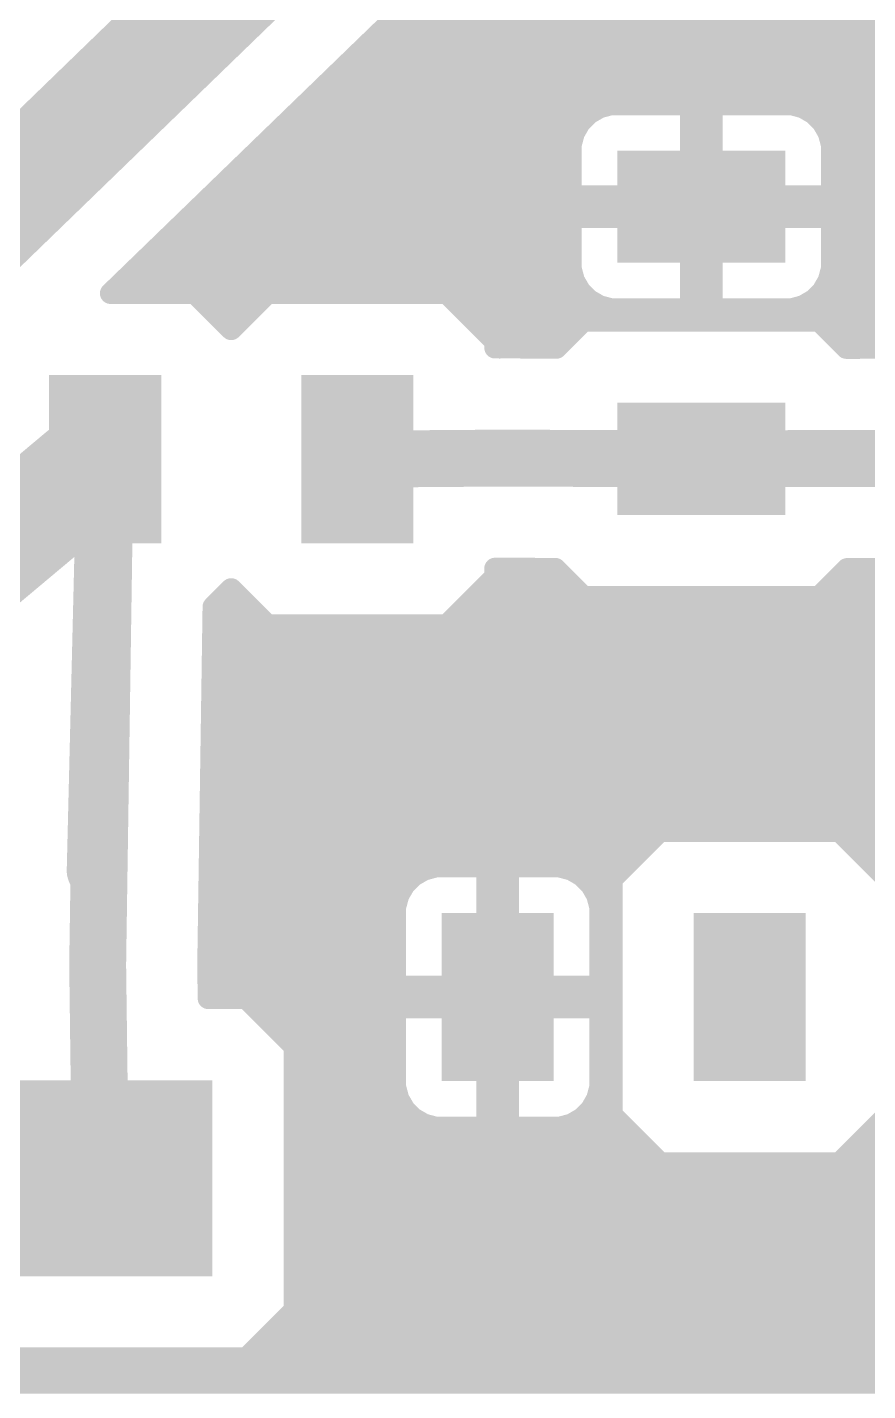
# Model space of a CAD drawing. Extents: x -10.4 to 51.9, y -1.7 to 39.2.
# Drawn here: x 22.1 to 28.1, y 15.03 to 24.77 of the extents above; entities that cross this region are included whole.
import ezdxf

# ---------------------------------------------------------------- set-up
doc = ezdxf.new("R2010")
doc.units = 0
doc.layers.add('1', color=14, linetype='CONTINUOUS')

# ---------------------------------------------------------------- blocks, each defined once
blk = doc.blocks.new('RECT')
blk.add_solid([(-0.5, -0.5), (0.5, -0.5), (-0.5, 0.5), (0.5, 0.5)])

msp = doc.modelspace()

# ---------------------------------------------------------------- linework, layer by layer
at = {"layer": '1'}
for points, const_width in [([(25.6594, 27.1218), (21.6218, 23.2122)], 0.8128), ([(22.6919, 22.8695), (26.0352, 26.1068)], 0.1524), ([(24.7282, 24.8412), (39.3328, 24.8412)], 0.1524), ([(24.5708, 24.6888), (39.3325, 24.6888)], 0.1524), ([(24.4134, 24.5364), (39.3323, 24.5364)], 0.1524), ([(24.256, 24.384), (39.3321, 24.384)], 0.1524), ([(24.0986, 24.2316), (39.3318, 24.2316)], 0.1524), ([(26.1834, 24.1952), (26.1081, 24.1517)], 0.1524), ([(26.2674, 24.2177), (26.1834, 24.1952)], 0.1524), ([(26.8347, 24.2177), (26.2674, 24.2177)], 0.1524), ([(26.8347, 23.5637), (26.8347, 24.2177)], 0.1524), ([(27.5543, 24.2177), (26.9871, 24.2177)], 0.1524), ([(26.9871, 24.2177), (26.9871, 23.5637)], 0.1524), ([(27.6383, 24.1952), (27.5543, 24.2177)], 0.1524), ([(27.7136, 24.1517), (27.6383, 24.1952)], 0.1524), ([(23.9412, 24.0792), (26.0403, 24.0792)], 0.1524), ([(26.0466, 24.0902), (26.0032, 24.0149)], 0.1524), ([(26.1081, 24.1517), (26.0466, 24.0902)], 0.1524), ([(26.8347, 24.0792), (26.9871, 24.0792)], 0.1524), ([(27.7751, 24.0902), (27.7136, 24.1517)], 0.1524), ([(27.8186, 24.0149), (27.7751, 24.0902)], 0.1524), ([(27.7815, 24.0792), (39.3316, 24.0792)], 0.1524), ([(26.0032, 24.0149), (25.9807, 23.931)], 0.1524), ([(27.8411, 23.931), (27.8186, 24.0149)], 0.1524), ([(23.7838, 23.9268), (25.9807, 23.9268)], 0.1524), ([(25.9807, 23.931), (25.9807, 23.5637)], 0.1524), ([(26.8347, 23.9268), (26.9871, 23.9268)], 0.1524), ([(27.8411, 23.5637), (27.8411, 23.931)], 0.1524), ([(27.8411, 23.9268), (39.3313, 23.9268)], 0.1524), ([(23.6264, 23.7744), (25.9807, 23.7744)], 0.1524), ([(26.8347, 23.7744), (26.9871, 23.7744)], 0.1524), ([(27.8411, 23.7744), (39.3311, 23.7744)], 0.1524), ([(23.469, 23.622), (25.9807, 23.622)], 0.1524), ([(26.8347, 23.622), (26.9871, 23.622)], 0.1524), ([(27.8411, 23.622), (39.3309, 23.622)], 0.1524), ([(25.9807, 23.5637), (26.8347, 23.5637)], 0.1524), ([(26.9871, 23.5637), (26.8347, 23.5637)], 0.1524), ([(26.8347, 23.5637), (26.8347, 23.4113)], 0.1524), ([(26.9871, 23.4113), (26.9871, 23.5637)], 0.1524), ([(26.9871, 23.5637), (27.8411, 23.5637)], 0.1524), ([(23.3116, 23.4696), (26.8347, 23.4696)], 0.1524), ([(26.8347, 23.4113), (25.9807, 23.4113)], 0.1524), ([(25.9807, 23.4113), (25.9807, 23.044)], 0.1524), ([(26.8347, 22.7573), (26.8347, 23.4113)], 0.1524), ([(26.8347, 23.4113), (26.9871, 23.4113)], 0.1524), ([(26.9871, 23.4696), (39.3306, 23.4696)], 0.1524), ([(27.8411, 23.4113), (26.9871, 23.4113)], 0.1524), ([(26.9871, 23.4113), (26.9871, 22.7573)], 0.1524), ([(27.8411, 23.044), (27.8411, 23.4113)], 0.1524), ([(23.1542, 23.3172), (25.9807, 23.3172)], 0.1524), ([(26.8347, 23.3172), (26.9871, 23.3172)], 0.1524), ([(27.8411, 23.3172), (39.3304, 23.3172)], 0.1524), ([(22.9969, 23.1648), (25.9807, 23.1648)], 0.1524), ([(26.8347, 23.1648), (26.9871, 23.1648)], 0.1524), ([(27.8411, 23.1648), (39.3301, 23.1648)], 0.1524), ([(22.8395, 23.0124), (25.9891, 23.0124)], 0.1524), ([(25.9807, 23.044), (26.0032, 22.96)], 0.1524), ([(26.8347, 23.0124), (26.9871, 23.0124)], 0.1524), ([(27.8186, 22.96), (27.8411, 23.044)], 0.1524), ([(27.8326, 23.0124), (39.3299, 23.0124)], 0.1524), ([(26.0032, 22.96), (26.0466, 22.8847)], 0.1524), ([(27.7751, 22.8847), (27.8186, 22.96)], 0.1524), ([(23.295, 22.8695), (22.6919, 22.8695)], 0.1524), ([(23.5531, 22.6115), (23.295, 22.8695)], 0.1524), ([(23.3045, 22.86), (23.8016, 22.86)], 0.1524), ([(23.8111, 22.8695), (23.5531, 22.6115)], 0.1524), ([(25.095, 22.8695), (23.8111, 22.8695)], 0.1524), ([(25.4373, 22.5273), (25.095, 22.8695)], 0.1524), ([(25.1045, 22.86), (26.0714, 22.86)], 0.1524), ([(26.0466, 22.8847), (26.1081, 22.8233)], 0.1524), ([(26.1081, 22.8233), (26.1834, 22.7798)], 0.1524), ([(26.8347, 22.86), (26.9871, 22.86)], 0.1524), ([(27.6383, 22.7798), (27.7136, 22.8233)], 0.1524), ([(27.7136, 22.8233), (27.7751, 22.8847)], 0.1524), ([(27.7504, 22.86), (39.3297, 22.86)], 0.1524), ([(23.4569, 22.7076), (23.6492, 22.7076)], 0.1524), ([(25.2569, 22.7076), (39.3294, 22.7076)], 0.1524), ([(26.1834, 22.7798), (26.2674, 22.7573)], 0.1524), ([(26.2674, 22.7573), (26.8347, 22.7573)], 0.1524), ([(26.9871, 22.7573), (27.5543, 22.7573)], 0.1524), ([(27.5543, 22.7573), (27.6383, 22.7798)], 0.1524), ([(26.0689, 22.6717), (25.8759, 22.4787)], 0.1524), ([(27.7529, 22.6717), (26.0689, 22.6717)], 0.1524), ([(27.9469, 22.4776), (27.7529, 22.6717)], 0.1524), ([(25.4093, 22.5552), (25.9524, 22.5552)], 0.1524), ([(25.4373, 22.4804), (25.4373, 22.5273)], 0.1524), ([(27.8693, 22.5552), (39.3292, 22.5552)], 0.1524), ([(25.4721, 22.4802), (25.4373, 22.4804)], 0.1524), ([(25.6242, 22.4814), (25.4721, 22.4802)], 0.1524), ([(25.6284, 22.4796), (25.6242, 22.4814)], 0.1524), ([(25.8759, 22.4787), (25.6284, 22.4796)], 0.1524), ([(29.1043, 22.4806), (27.9469, 22.4776)], 0.1524), ([(22.4989, 21.5724), (18.6517, 18.3477)], 0.8128), ([(22.6531, 21.6853), (22.4989, 21.5724)], 0.4064), ([(22.6531, 21.6853), (22.5818, 18.7469)], 0.4064), ([(22.6531, 21.6853), (22.5995, 18.075)], 0.4064), ([(24.4531, 21.6853), (25.4734, 21.6928)], 0.4064), ([(25.4734, 21.6928), (26.9109, 21.6875)], 0.4064), ([(26.9109, 21.6875), (28.9497, 21.6928)], 0.4064), ([(25.4373, 20.9051), (25.4747, 20.9054)], 0.1524), ([(25.4373, 20.8433), (25.4373, 20.9051)], 0.1524), ([(25.4373, 20.8788), (25.8934, 20.8788)], 0.1524), ([(25.4747, 20.9054), (25.8682, 20.904)], 0.1524), ([(25.8682, 20.904), (26.0689, 20.7033)], 0.1524), ([(27.7529, 20.7033), (27.9524, 20.9028)], 0.1524), ([(27.9284, 20.8788), (39.3266, 20.8788)], 0.1524), ([(27.9524, 20.9028), (29.1084, 20.9058)], 0.1524), ([(23.4249, 20.631), (23.5531, 20.7591)], 0.1524), ([(23.5531, 20.7591), (23.8111, 20.5011)], 0.1524), ([(25.095, 20.5011), (25.4373, 20.8433)], 0.1524), ([(23.5203, 20.7264), (23.5858, 20.7264)], 0.1524), ([(25.3203, 20.7264), (26.0458, 20.7264)], 0.1524), ([(26.0689, 20.7033), (27.7529, 20.7033)], 0.1524), ([(27.776, 20.7264), (39.3263, 20.7264)], 0.1524), ([(23.4185, 20.2007), (23.4249, 20.631)], 0.1524), ([(23.4241, 20.574), (23.7382, 20.574)], 0.1524), ([(25.1679, 20.574), (39.3261, 20.574)], 0.1524), ([(23.8111, 20.5011), (25.095, 20.5011)], 0.1524), ([(23.4218, 20.4216), (39.3259, 20.4216)], 0.1524), ([(22.5818, 18.7469), (22.6273, 20.0682)], 0.4064), ([(23.4176, 20.1369), (23.4197, 20.1976)], 0.1524), ([(23.4197, 20.1976), (23.4185, 20.2007)], 0.1524), ([(23.4195, 20.2692), (39.3256, 20.2692)], 0.1524), ([(23.387, 18.0743), (23.4176, 20.1369)], 0.1524), ([(23.4173, 20.1168), (39.3254, 20.1168)], 0.1524), ([(23.415, 19.9644), (39.3251, 19.9644)], 0.1524), ([(23.4128, 19.812), (39.3249, 19.812)], 0.1524), ([(23.4105, 19.6596), (39.3247, 19.6596)], 0.1524), ([(23.4082, 19.5072), (39.3244, 19.5072)], 0.1524), ([(23.406, 19.3548), (39.3242, 19.3548)], 0.1524), ([(23.4037, 19.2024), (39.324, 19.2024)], 0.1524), ([(23.4015, 19.05), (39.3237, 19.05)], 0.1524), ([(26.6149, 19.0285), (26.2727, 18.6863)], 0.1524), ([(27.8989, 19.0285), (26.6149, 19.0285)], 0.1524), ([(28.2411, 18.6863), (27.8989, 19.0285)], 0.1524), ([(23.3992, 18.8976), (26.484, 18.8976)], 0.1524), ([(28.0298, 18.8976), (39.3235, 18.8976)], 0.1524), ([(23.3969, 18.7452), (24.9176, 18.7452)], 0.1524), ([(24.9294, 18.752), (24.8541, 18.7085)], 0.1524), ([(25.0134, 18.7745), (24.9294, 18.752)], 0.1524), ([(25.3807, 18.7745), (25.0134, 18.7745)], 0.1524), ([(25.3807, 17.9205), (25.3807, 18.7745)], 0.1524), ([(25.3807, 18.7452), (25.5331, 18.7452)], 0.1524), ([(25.9004, 18.7745), (25.5331, 18.7745)], 0.1524), ([(25.5331, 18.7745), (25.5331, 17.9205)], 0.1524), ([(25.9843, 18.752), (25.9004, 18.7745)], 0.1524), ([(26.0596, 18.7085), (25.9843, 18.752)], 0.1524), ([(25.9962, 18.7452), (26.3316, 18.7452)], 0.1524), ([(24.7927, 18.6471), (24.7492, 18.5718)], 0.1524), ([(24.8541, 18.7085), (24.7927, 18.6471)], 0.1524), ([(26.1211, 18.6471), (26.0596, 18.7085)], 0.1524), ([(26.1646, 18.5718), (26.1211, 18.6471)], 0.1524), ([(26.2727, 18.6863), (26.2727, 17.0023)], 0.1524), ([(23.3947, 18.5928), (24.7613, 18.5928)], 0.1524), ([(24.7492, 18.5718), (24.7267, 18.4878)], 0.1524), ([(25.3807, 18.5928), (25.5331, 18.5928)], 0.1524), ([(26.1525, 18.5928), (26.2727, 18.5928)], 0.1524), ([(26.1871, 18.4878), (26.1646, 18.5718)], 0.1524), ([(23.3924, 18.4404), (24.7267, 18.4404)], 0.1524), ([(24.7267, 18.4878), (24.7267, 17.9205)], 0.1524), ([(25.3807, 18.4404), (25.5331, 18.4404)], 0.1524), ([(26.1871, 17.9205), (26.1871, 18.4878)], 0.1524), ([(26.1871, 18.4404), (26.2727, 18.4404)], 0.1524), ([(23.3902, 18.288), (24.7267, 18.288)], 0.1524), ([(25.3807, 18.288), (25.5331, 18.288)], 0.1524), ([(26.1871, 18.288), (26.2727, 18.288)], 0.1524), ([(22.619, 16.5503), (22.5995, 18.075)], 0.4064), ([(23.3879, 18.1356), (24.7267, 18.1356)], 0.1524), ([(25.3807, 18.1356), (25.5331, 18.1356)], 0.1524), ([(26.1871, 18.1356), (26.2727, 18.1356)], 0.1524), ([(23.3901, 17.8345), (23.387, 18.0743)], 0.1524), ([(23.3882, 17.9832), (24.7267, 17.9832)], 0.1524), ([(25.3807, 17.9832), (25.5331, 17.9832)], 0.1524), ([(26.1871, 17.9832), (26.2727, 17.9832)], 0.1524), ([(24.7267, 17.9205), (25.3807, 17.9205)], 0.1524), ([(25.5331, 17.9205), (25.3807, 17.9205)], 0.1524), ([(25.3807, 17.9205), (25.3807, 17.7681)], 0.1524), ([(25.5331, 17.7681), (25.5331, 17.9205)], 0.1524), ([(25.5331, 17.9205), (26.1871, 17.9205)], 0.1524), ([(23.661, 17.8345), (23.3901, 17.8345)], 0.1524), ([(24.0032, 17.4923), (23.661, 17.8345)], 0.1524), ([(23.6647, 17.8308), (25.3807, 17.8308)], 0.1524), ([(25.3807, 17.7681), (24.7267, 17.7681)], 0.1524), ([(24.7267, 17.7681), (24.7267, 17.2008)], 0.1524), ([(25.3807, 16.9141), (25.3807, 17.7681)], 0.1524), ([(25.3807, 17.7681), (25.5331, 17.7681)], 0.1524), ([(25.5331, 17.8308), (26.2727, 17.8308)], 0.1524), ([(25.5331, 17.7681), (25.5331, 16.9141)], 0.1524), ([(26.1871, 17.7681), (25.5331, 17.7681)], 0.1524), ([(26.1871, 17.2008), (26.1871, 17.7681)], 0.1524), ([(23.8171, 17.6784), (24.7267, 17.6784)], 0.1524), ([(25.3807, 17.6784), (25.5331, 17.6784)], 0.1524), ([(26.1871, 17.6784), (26.2727, 17.6784)], 0.1524), ([(23.9695, 17.526), (24.7267, 17.526)], 0.1524), ([(24.0032, 15.6083), (24.0032, 17.4923)], 0.1524), ([(25.3807, 17.526), (25.5331, 17.526)], 0.1524), ([(26.1871, 17.526), (26.2727, 17.526)], 0.1524), ([(24.0032, 17.3736), (24.7267, 17.3736)], 0.1524), ([(25.3807, 17.3736), (25.5331, 17.3736)], 0.1524), ([(26.1871, 17.3736), (26.2727, 17.3736)], 0.1524), ([(24.0032, 17.2212), (24.7267, 17.2212)], 0.1524), ([(24.7267, 17.2008), (24.7492, 17.1169)], 0.1524), ([(25.3807, 17.2212), (25.5331, 17.2212)], 0.1524), ([(26.1646, 17.1169), (26.1871, 17.2008)], 0.1524), ([(26.1871, 17.2212), (26.2727, 17.2212)], 0.1524), ([(24.0032, 17.0688), (24.777, 17.0688)], 0.1524), ([(24.7492, 17.1169), (24.7927, 17.0416)], 0.1524), ([(25.3807, 17.0688), (25.5331, 17.0688)], 0.1524), ([(26.1211, 17.0416), (26.1646, 17.1169)], 0.1524), ([(26.1368, 17.0688), (26.2727, 17.0688)], 0.1524), ([(24.7927, 17.0416), (24.8541, 16.9801)], 0.1524), ([(24.8541, 16.9801), (24.9294, 16.9366)], 0.1524), ([(25.9843, 16.9366), (26.0596, 16.9801)], 0.1524), ([(26.0596, 16.9801), (26.1211, 17.0416)], 0.1524), ([(26.2727, 17.0023), (26.6149, 16.6601)], 0.1524), ([(27.8989, 16.6601), (28.2411, 17.0023)], 0.1524), ([(24.0032, 16.9164), (25.0049, 16.9164)], 0.1524), ([(24.9294, 16.9366), (25.0134, 16.9141)], 0.1524), ([(25.0134, 16.9141), (25.3807, 16.9141)], 0.1524), ([(25.3807, 16.9164), (25.5331, 16.9164)], 0.1524), ([(25.5331, 16.9141), (25.9004, 16.9141)], 0.1524), ([(25.9004, 16.9141), (25.9843, 16.9366)], 0.1524), ([(25.9089, 16.9164), (26.3586, 16.9164)], 0.1524), ([(28.1552, 16.9164), (39.3204, 16.9164)], 0.1524), ([(24.0032, 16.764), (26.511, 16.764)], 0.1524), ([(28.0028, 16.764), (39.3201, 16.764)], 0.1524), ([(24.0032, 16.6116), (39.3199, 16.6116)], 0.1524), ([(26.6149, 16.6601), (27.8989, 16.6601)], 0.1524), ([(24.0032, 16.4592), (39.3197, 16.4592)], 0.1524), ([(24.0032, 16.3068), (39.3194, 16.3068)], 0.1524), ([(24.0032, 16.1544), (39.3192, 16.1544)], 0.1524), ([(24.0032, 16.002), (39.319, 16.002)], 0.1524), ([(24.0032, 15.8496), (39.3187, 15.8496)], 0.1524), ([(24.0032, 15.6972), (39.3185, 15.6972)], 0.1524), ([(23.661, 15.2661), (24.0032, 15.6083)], 0.1524), ([(23.9397, 15.5448), (39.3182, 15.5448)], 0.1524), ([(23.7873, 15.3924), (39.318, 15.3924)], 0.1524), ([(20.1618, 15.24), (39.3178, 15.24)], 0.1524), ([(21.577, 15.2661), (23.661, 15.2661)], 0.1524), ([(20.1621, 15.0876), (39.3175, 15.0876)], 0.1524)]:
    msp.add_lwpolyline(points, dxfattribs=dict(at, const_width=const_width))
for points, const_width in [([(24.7282, 24.8793, 1), (24.7282, 24.8031)], 0.0762), ([(24.5708, 24.7269, 1), (24.5708, 24.6507)], 0.0762), ([(24.4134, 24.5745, 1), (24.4134, 24.4983)], 0.0762), ([(24.256, 24.4221, 1), (24.256, 24.3459)], 0.0762), ([(24.0986, 24.2697, 1), (24.0986, 24.1935)], 0.0762), ([(26.1736, 24.232, 1), (26.1933, 24.1584)], 0.0762), ([(26.2025, 24.1622, 1), (26.1644, 24.2282)], 0.0762), ([(26.2674, 24.2558, 1), (26.2674, 24.1796)], 0.0762), ([(26.2773, 24.1809, 1), (26.2575, 24.2545)], 0.0762), ([(26.8728, 24.2177, 1), (26.7966, 24.2177)], 0.0762), ([(26.8347, 24.1796, 1), (26.8347, 24.2558)], 0.0762), ([(26.9871, 24.2558, 1), (26.9871, 24.1796)], 0.0762), ([(27.0252, 24.2177, 1), (26.949, 24.2177)], 0.0762), ([(27.5642, 24.2545, 1), (27.5445, 24.1809)], 0.0762), ([(27.5543, 24.1796, 1), (27.5543, 24.2558)], 0.0762), ([(27.6574, 24.2282, 1), (27.6193, 24.1622)], 0.0762), ([(27.6285, 24.1584, 1), (27.6482, 24.232)], 0.0762), ([(23.9412, 24.1173, 1), (23.9412, 24.0411)], 0.0762), ([(26.0197, 24.1172, 1), (26.0736, 24.0633)], 0.0762), ([(26.0796, 24.0712, 1), (26.0137, 24.1093)], 0.0762), ([(26.0403, 24.0411, 1), (26.0403, 24.1173)], 0.0762), ([(26.0891, 24.1847, 1), (26.1272, 24.1187)], 0.0762), ([(26.1351, 24.1248, 1), (26.0812, 24.1786)], 0.0762), ([(26.8347, 24.1173, 1), (26.8347, 24.0411)], 0.0762), ([(26.9871, 24.0411, 1), (26.9871, 24.1173)], 0.0762), ([(27.7406, 24.1786, 1), (27.6867, 24.1248)], 0.0762), ([(27.6946, 24.1187, 1), (27.7327, 24.1847)], 0.0762), ([(27.8081, 24.1093, 1), (27.7421, 24.0712)], 0.0762), ([(27.7815, 24.1173, 1), (27.7815, 24.0411)], 0.0762), ([(27.7482, 24.0633, 1), (27.802, 24.1172)], 0.0762), ([(25.9702, 24.034, 1), (26.0362, 23.9959)], 0.0762), ([(26.04, 24.0051, 1), (25.9664, 24.0248)], 0.0762), ([(27.8554, 24.0248, 1), (27.7818, 24.0051)], 0.0762), ([(27.7856, 23.9959, 1), (27.8516, 24.034)], 0.0762), ([(23.7838, 23.9649, 1), (23.7838, 23.8887)], 0.0762), ([(26.0188, 23.931, 1), (25.9426, 23.931)], 0.0762), ([(25.9439, 23.9408, 1), (26.0175, 23.9211)], 0.0762), ([(25.9807, 23.8887, 1), (25.9807, 23.9649)], 0.0762), ([(26.8347, 23.9649, 1), (26.8347, 23.8887)], 0.0762), ([(26.9871, 23.8887, 1), (26.9871, 23.9649)], 0.0762), ([(27.8792, 23.931, 1), (27.803, 23.931)], 0.0762), ([(27.8411, 23.9649, 1), (27.8411, 23.8887)], 0.0762), ([(27.8043, 23.9211, 1), (27.8779, 23.9408)], 0.0762), ([(23.6264, 23.8125, 1), (23.6264, 23.7363)], 0.0762), ([(25.9807, 23.7363, 1), (25.9807, 23.8125)], 0.0762), ([(26.8347, 23.8125, 1), (26.8347, 23.7363)], 0.0762), ([(26.9871, 23.7363, 1), (26.9871, 23.8125)], 0.0762), ([(27.8411, 23.8125, 1), (27.8411, 23.7363)], 0.0762), ([(23.469, 23.6601, 1), (23.469, 23.5839)], 0.0762), ([(25.9807, 23.5839, 1), (25.9807, 23.6601)], 0.0762), ([(26.8347, 23.6601, 1), (26.8347, 23.5839)], 0.0762), ([(26.9871, 23.5839, 1), (26.9871, 23.6601)], 0.0762), ([(27.8411, 23.6601, 1), (27.8411, 23.5839)], 0.0762), ([(25.9807, 23.6018, 1), (25.9807, 23.5256)], 0.0762), ([(25.9426, 23.5637, 1), (26.0188, 23.5637)], 0.0762), ([(26.8347, 23.6018, 1), (26.8347, 23.5256)], 0.0762), ([(26.8728, 23.5637, 1), (26.7966, 23.5637)], 0.0762), ([(26.7966, 23.5637, 1), (26.8728, 23.5637)], 0.0762), ([(26.8347, 23.5256, 1), (26.8347, 23.6018)], 0.0762), ([(27.0252, 23.5637, 1), (26.949, 23.5637)], 0.0762), ([(26.9871, 23.6018, 1), (26.9871, 23.5256)], 0.0762), ([(26.949, 23.5637, 1), (27.0252, 23.5637)], 0.0762), ([(26.9871, 23.5256, 1), (26.9871, 23.6018)], 0.0762), ([(27.803, 23.5637, 1), (27.8792, 23.5637)], 0.0762), ([(27.8411, 23.5256, 1), (27.8411, 23.6018)], 0.0762), ([(23.3116, 23.5077, 1), (23.3116, 23.4315)], 0.0762), ([(25.9807, 23.4494, 1), (25.9807, 23.3732)], 0.0762), ([(26.0188, 23.4113, 1), (25.9426, 23.4113)], 0.0762), ([(26.8728, 23.4113, 1), (26.7966, 23.4113)], 0.0762), ([(26.8347, 23.4494, 1), (26.8347, 23.3732)], 0.0762), ([(26.8347, 23.4315, 1), (26.8347, 23.5077)], 0.0762), ([(26.8347, 23.3732, 1), (26.8347, 23.4494)], 0.0762), ([(26.9871, 23.5077, 1), (26.9871, 23.4315)], 0.0762), ([(26.9871, 23.4494, 1), (26.9871, 23.3732)], 0.0762), ([(27.0252, 23.4113, 1), (26.949, 23.4113)], 0.0762), ([(26.9871, 23.3732, 1), (26.9871, 23.4494)], 0.0762), ([(27.8792, 23.4113, 1), (27.803, 23.4113)], 0.0762), ([(27.8411, 23.3732, 1), (27.8411, 23.4494)], 0.0762), ([(23.1542, 23.3553, 1), (23.1542, 23.2791)], 0.0762), ([(25.9807, 23.2791, 1), (25.9807, 23.3553)], 0.0762), ([(26.7966, 23.4113, 1), (26.8728, 23.4113)], 0.0762), ([(26.8347, 23.3553, 1), (26.8347, 23.2791)], 0.0762), ([(26.949, 23.4113, 1), (27.0252, 23.4113)], 0.0762), ([(26.9871, 23.2791, 1), (26.9871, 23.3553)], 0.0762), ([(27.8411, 23.3553, 1), (27.8411, 23.2791)], 0.0762), ([(22.9969, 23.2029, 1), (22.9969, 23.1267)], 0.0762), ([(25.9807, 23.1267, 1), (25.9807, 23.2029)], 0.0762), ([(26.8347, 23.2029, 1), (26.8347, 23.1267)], 0.0762), ([(26.9871, 23.1267, 1), (26.9871, 23.2029)], 0.0762), ([(27.8411, 23.2029, 1), (27.8411, 23.1267)], 0.0762), ([(22.8395, 23.0505, 1), (22.8395, 22.9743)], 0.0762), ([(26.0175, 23.0539, 1), (25.9439, 23.0341)], 0.0762), ([(25.9426, 23.044, 1), (26.0188, 23.044)], 0.0762), ([(25.9891, 22.9743, 1), (25.9891, 23.0505)], 0.0762), ([(26.8347, 23.0505, 1), (26.8347, 22.9743)], 0.0762), ([(26.9871, 22.9743, 1), (26.9871, 23.0505)], 0.0762), ([(27.8326, 23.0505, 1), (27.8326, 22.9743)], 0.0762), ([(27.803, 23.044, 1), (27.8792, 23.044)], 0.0762), ([(27.8779, 23.0341, 1), (27.8043, 23.0539)], 0.0762), ([(26.0362, 22.9791, 1), (25.9702, 22.941)], 0.0762), ([(25.9664, 22.9502, 1), (26.04, 22.9699)], 0.0762), ([(27.7818, 22.9699, 1), (27.8554, 22.9502)], 0.0762), ([(27.8516, 22.941, 1), (27.7856, 22.9791)], 0.0762), ([(22.6919, 22.9076, 1), (22.6919, 22.8314)], 0.0762), ([(22.6654, 22.8969, 1), (22.7184, 22.8421)], 0.0762), ([(23.322, 22.8965, 1), (23.2681, 22.8426)], 0.0762), ([(23.3045, 22.8981, 1), (23.3045, 22.8219)], 0.0762), ([(23.295, 22.8314, 1), (23.295, 22.9076)], 0.0762), ([(23.8111, 22.9076, 1), (23.8111, 22.8314)], 0.0762), ([(23.838, 22.8426, 1), (23.7841, 22.8964)], 0.0762), ([(23.8016, 22.8219, 1), (23.8016, 22.8981)], 0.0762), ([(25.122, 22.8965, 1), (25.0681, 22.8426)], 0.0762), ([(25.1045, 22.8981, 1), (25.1045, 22.8219)], 0.0762), ([(25.095, 22.8314, 1), (25.095, 22.9076)], 0.0762), ([(26.0736, 22.9117, 1), (26.0197, 22.8578)], 0.0762), ([(26.0137, 22.8657, 1), (26.0796, 22.9038)], 0.0762), ([(26.1272, 22.8562, 1), (26.0891, 22.7903)], 0.0762), ([(26.0714, 22.8219, 1), (26.0714, 22.8981)], 0.0762), ([(26.0812, 22.7963, 1), (26.1351, 22.8502)], 0.0762), ([(26.8347, 22.8981, 1), (26.8347, 22.8219)], 0.0762), ([(26.9871, 22.8219, 1), (26.9871, 22.8981)], 0.0762), ([(27.6867, 22.8502, 1), (27.7406, 22.7963)], 0.0762), ([(27.7327, 22.7903, 1), (27.6946, 22.8562)], 0.0762), ([(27.7504, 22.8981, 1), (27.7504, 22.8219)], 0.0762), ([(27.7421, 22.9038, 1), (27.8081, 22.8657)], 0.0762), ([(27.802, 22.8578, 1), (27.7482, 22.9117)], 0.0762), ([(23.4569, 22.7457, 1), (23.4569, 22.6695)], 0.0762), ([(23.6492, 22.6695, 1), (23.6492, 22.7457)], 0.0762), ([(25.2569, 22.7457, 1), (25.2569, 22.6695)], 0.0762), ([(26.1933, 22.8166, 1), (26.1736, 22.743)], 0.0762), ([(26.1644, 22.7468, 1), (26.2025, 22.8128)], 0.0762), ([(26.2674, 22.7954, 1), (26.2674, 22.7192)], 0.0762), ([(26.2575, 22.7205, 1), (26.2773, 22.7941)], 0.0762), ([(26.7966, 22.7573, 1), (26.8728, 22.7573)], 0.0762), ([(26.8347, 22.7192, 1), (26.8347, 22.7954)], 0.0762), ([(26.9871, 22.7954, 1), (26.9871, 22.7192)], 0.0762), ([(26.949, 22.7573, 1), (27.0252, 22.7573)], 0.0762), ([(27.5445, 22.7941, 1), (27.5642, 22.7205)], 0.0762), ([(27.5543, 22.7192, 1), (27.5543, 22.7954)], 0.0762), ([(27.6193, 22.8128, 1), (27.6574, 22.7468)], 0.0762), ([(27.6482, 22.743, 1), (27.6285, 22.8166)], 0.0762), ([(26.0689, 22.7098, 1), (26.0689, 22.6336)], 0.0762), ([(26.0958, 22.6447, 1), (26.0419, 22.6986)], 0.0762), ([(27.7798, 22.6986, 1), (27.7259, 22.6447)], 0.0762), ([(27.7529, 22.6336, 1), (27.7529, 22.7098)], 0.0762), ([(23.5261, 22.6384, 1), (23.58, 22.5846)], 0.0762), ([(23.5261, 22.5845, 1), (23.58, 22.6384)], 0.0762), ([(25.4093, 22.5933, 1), (25.4093, 22.5171)], 0.0762), ([(25.4754, 22.5273, 1), (25.3992, 22.5273)], 0.0762), ([(25.4103, 22.5004, 1), (25.4642, 22.5542)], 0.0762), ([(25.9524, 22.5171, 1), (25.9524, 22.5933)], 0.0762), ([(27.8693, 22.5933, 1), (27.8693, 22.5171)], 0.0762), ([(25.4374, 22.5185, 1), (25.4371, 22.4423)], 0.0762), ([(25.3992, 22.4804, 1), (25.4754, 22.4804)], 0.0762), ([(25.4718, 22.5183, 1), (25.4724, 22.4421)], 0.0762), ([(25.472, 22.4421, 1), (25.4723, 22.5183)], 0.0762), ([(25.6386, 22.5166, 1), (25.6099, 22.4461)], 0.0762), ([(25.6286, 22.5177, 1), (25.6283, 22.4415)], 0.0762), ([(25.6141, 22.4444, 1), (25.6428, 22.5149)], 0.0762), ([(25.6245, 22.4433, 1), (25.624, 22.5194)], 0.0762), ([(25.849, 22.5057, 1), (25.9029, 22.4518)], 0.0762), ([(25.8758, 22.4406, 1), (25.8761, 22.5168)], 0.0762), ([(27.9468, 22.5157, 1), (27.947, 22.4395)], 0.0762), ([(27.92, 22.4507, 1), (27.9739, 22.5045)], 0.0762), ([(22.6294, 21.4166, 1), (22.3683, 21.7281)], 0.4064), ([(22.7546, 21.6838, 1), (22.5515, 21.6868)], 0.2032), ([(22.7546, 21.6828, 1), (22.5515, 21.6878)], 0.2032), ([(22.7131, 21.6033, 1), (22.593, 21.7673)], 0.2032), ([(24.4523, 21.7869, 1), (24.4538, 21.5837)], 0.2032), ([(25.4738, 21.7944, 1), (25.473, 21.5912)], 0.2032), ([(25.4742, 21.5912, 1), (25.4727, 21.7944)], 0.2032), ([(26.9106, 21.7891, 1), (26.9111, 21.5859)], 0.2032), ([(26.9105, 21.5859, 1), (26.9112, 21.7891)], 0.2032), ([(22.4388, 21.6543, 1), (22.5589, 21.4904)], 0.2032), ([(25.437, 20.9432, 1), (25.4375, 20.867)], 0.0762), ([(25.4754, 20.9051, 1), (25.3992, 20.9051)], 0.0762), ([(25.4373, 20.9169, 1), (25.4373, 20.8407)], 0.0762), ([(25.4749, 20.9435, 1), (25.4746, 20.8673)], 0.0762), ([(25.475, 20.8673, 1), (25.4745, 20.9435)], 0.0762), ([(25.8952, 20.9309, 1), (25.8413, 20.877)], 0.0762), ([(25.8681, 20.8659, 1), (25.8684, 20.942)], 0.0762), ([(25.8934, 20.8407, 1), (25.8934, 20.9169)], 0.0762), ([(27.9284, 20.9169, 1), (27.9284, 20.8407)], 0.0762), ([(27.9523, 20.9409, 1), (27.9525, 20.8647)], 0.0762), ([(27.9793, 20.8759, 1), (27.9254, 20.9297)], 0.0762), ([(23.58, 20.7861, 1), (23.5261, 20.7322)], 0.0762), ([(23.58, 20.7322, 1), (23.5261, 20.7861)], 0.0762), ([(25.3992, 20.8433, 1), (25.4754, 20.8433)], 0.0762), ([(25.4642, 20.8164, 1), (25.4103, 20.8703)], 0.0762), ([(23.5203, 20.7645, 1), (23.5203, 20.6883)], 0.0762), ([(23.5858, 20.6883, 1), (23.5858, 20.7645)], 0.0762), ([(25.3203, 20.7645, 1), (25.3203, 20.6883)], 0.0762), ([(26.0689, 20.7414, 1), (26.0689, 20.6652)], 0.0762), ([(26.0419, 20.6763, 1), (26.0958, 20.7302)], 0.0762), ([(26.0458, 20.6883, 1), (26.0458, 20.7645)], 0.0762), ([(27.7259, 20.7302, 1), (27.7798, 20.6763)], 0.0762), ([(27.776, 20.7645, 1), (27.776, 20.6883)], 0.0762), ([(27.7529, 20.6652, 1), (27.7529, 20.7414)], 0.0762), ([(23.4241, 20.6121, 1), (23.4241, 20.5359)], 0.0762), ([(23.463, 20.6304, 1), (23.3868, 20.6315)], 0.0762), ([(23.398, 20.6579, 1), (23.4518, 20.604)], 0.0762), ([(23.7382, 20.5359, 1), (23.7382, 20.6121)], 0.0762), ([(25.1679, 20.6121, 1), (25.1679, 20.5359)], 0.0762), ([(23.8111, 20.5392, 1), (23.8111, 20.463)], 0.0762), ([(23.7841, 20.4742, 1), (23.838, 20.5281)], 0.0762), ([(25.0681, 20.5281, 1), (25.122, 20.4742)], 0.0762), ([(25.095, 20.463, 1), (25.095, 20.5392)], 0.0762), ([(23.4218, 20.4597, 1), (23.4218, 20.3835)], 0.0762), ([(22.7289, 20.0647, 1), (22.5258, 20.0717)], 0.2032), ([(23.4542, 20.2141, 1), (23.3828, 20.1873)], 0.0762), ([(23.4195, 20.3073, 1), (23.4195, 20.2311)], 0.0762), ([(23.4577, 20.1963, 1), (23.3816, 20.1989)], 0.0762), ([(23.4173, 20.1549, 1), (23.4173, 20.0787)], 0.0762), ([(23.4557, 20.1363, 1), (23.3795, 20.1374)], 0.0762), ([(23.3795, 20.1382, 1), (23.4557, 20.1356)], 0.0762), ([(23.3804, 20.2013, 1), (23.4566, 20.2001)], 0.0762), ([(23.384, 20.1843, 1), (23.4553, 20.211)], 0.0762), ([(23.415, 20.0025, 1), (23.415, 19.9263)], 0.0762), ([(23.4128, 19.8501, 1), (23.4128, 19.7739)], 0.0762), ([(23.4105, 19.6977, 1), (23.4105, 19.6215)], 0.0762), ([(23.4082, 19.5453, 1), (23.4082, 19.4691)], 0.0762), ([(23.406, 19.3929, 1), (23.406, 19.3167)], 0.0762), ([(23.4037, 19.2405, 1), (23.4037, 19.1643)], 0.0762), ([(23.4015, 19.0881, 1), (23.4015, 19.0119)], 0.0762), ([(26.6149, 19.0666, 1), (26.6149, 18.9904)], 0.0762), ([(26.6419, 19.0016, 1), (26.588, 19.0555)], 0.0762), ([(27.9258, 19.0555, 1), (27.8719, 19.0016)], 0.0762), ([(27.8989, 18.9904, 1), (27.8989, 19.0666)], 0.0762), ([(23.3992, 18.9357, 1), (23.3992, 18.8595)], 0.0762), ([(26.484, 18.8595, 1), (26.484, 18.9357)], 0.0762), ([(28.0298, 18.9357, 1), (28.0298, 18.8595)], 0.0762), ([(22.4803, 18.7504, 1), (22.6833, 18.7434)], 0.2032), ([(22.4802, 18.7493, 1), (22.6834, 18.7444)], 0.2032), ([(23.3969, 18.7833, 1), (23.3969, 18.7071)], 0.0762), ([(24.9196, 18.7888, 1), (24.9393, 18.7152)], 0.0762), ([(24.9485, 18.719, 1), (24.9104, 18.785)], 0.0762), ([(24.9176, 18.7071, 1), (24.9176, 18.7833)], 0.0762), ([(25.0134, 18.8126, 1), (25.0134, 18.7364)], 0.0762), ([(25.0233, 18.7377, 1), (25.0036, 18.8113)], 0.0762), ([(25.4188, 18.7745, 1), (25.3426, 18.7745)], 0.0762), ([(25.3807, 18.7833, 1), (25.3807, 18.7071)], 0.0762), ([(25.3807, 18.7364, 1), (25.3807, 18.8126)], 0.0762), ([(25.5331, 18.8126, 1), (25.5331, 18.7364)], 0.0762), ([(25.5712, 18.7745, 1), (25.495, 18.7745)], 0.0762), ([(25.5331, 18.7071, 1), (25.5331, 18.7833)], 0.0762), ([(25.9102, 18.8113, 1), (25.8905, 18.7377)], 0.0762), ([(25.9004, 18.7364, 1), (25.9004, 18.8126)], 0.0762), ([(26.0034, 18.785, 1), (25.9653, 18.719)], 0.0762), ([(25.9962, 18.7833, 1), (25.9962, 18.7071)], 0.0762), ([(25.9745, 18.7152, 1), (25.9942, 18.7888)], 0.0762), ([(26.3316, 18.7071, 1), (26.3316, 18.7833)], 0.0762), ([(24.7657, 18.674, 1), (24.8196, 18.6201)], 0.0762), ([(24.8257, 18.628, 1), (24.7597, 18.6661)], 0.0762), ([(24.8351, 18.7415, 1), (24.8732, 18.6755)], 0.0762), ([(24.8811, 18.6816, 1), (24.8272, 18.7355)], 0.0762), ([(26.0866, 18.7355, 1), (26.0327, 18.6816)], 0.0762), ([(26.0406, 18.6755, 1), (26.0787, 18.7415)], 0.0762), ([(26.1541, 18.6661, 1), (26.0881, 18.628)], 0.0762), ([(26.0942, 18.6201, 1), (26.1481, 18.674)], 0.0762), ([(26.3108, 18.6863, 1), (26.2346, 18.6863)], 0.0762), ([(26.2458, 18.7132, 1), (26.2996, 18.6594)], 0.0762), ([(23.3947, 18.6309, 1), (23.3947, 18.5547)], 0.0762), ([(24.7162, 18.5908, 1), (24.7822, 18.5527)], 0.0762), ([(24.786, 18.5619, 1), (24.7124, 18.5816)], 0.0762), ([(24.7613, 18.5547, 1), (24.7613, 18.6309)], 0.0762), ([(25.3807, 18.6309, 1), (25.3807, 18.5547)], 0.0762), ([(25.5331, 18.5547, 1), (25.5331, 18.6309)], 0.0762), ([(26.1525, 18.6309, 1), (26.1525, 18.5547)], 0.0762), ([(26.2014, 18.5816, 1), (26.1278, 18.5619)], 0.0762), ([(26.1316, 18.5527, 1), (26.1976, 18.5908)], 0.0762), ([(26.2727, 18.5547, 1), (26.2727, 18.6309)], 0.0762), ([(23.3924, 18.4785, 1), (23.3924, 18.4023)], 0.0762), ([(24.7648, 18.4878, 1), (24.6886, 18.4878)], 0.0762), ([(24.6899, 18.4977, 1), (24.7635, 18.4779)], 0.0762), ([(24.7267, 18.4023, 1), (24.7267, 18.4785)], 0.0762), ([(25.3807, 18.4785, 1), (25.3807, 18.4023)], 0.0762), ([(25.5331, 18.4023, 1), (25.5331, 18.4785)], 0.0762), ([(26.2252, 18.4878, 1), (26.149, 18.4878)], 0.0762), ([(26.1871, 18.4785, 1), (26.1871, 18.4023)], 0.0762), ([(26.1503, 18.4779, 1), (26.2239, 18.4977)], 0.0762), ([(26.2727, 18.4023, 1), (26.2727, 18.4785)], 0.0762), ([(23.3902, 18.3261, 1), (23.3902, 18.2499)], 0.0762), ([(24.7267, 18.2499, 1), (24.7267, 18.3261)], 0.0762), ([(25.3807, 18.3261, 1), (25.3807, 18.2499)], 0.0762), ([(25.5331, 18.2499, 1), (25.5331, 18.3261)], 0.0762), ([(26.1871, 18.3261, 1), (26.1871, 18.2499)], 0.0762), ([(26.2727, 18.2499, 1), (26.2727, 18.3261)], 0.0762), ([(22.7011, 18.0763, 1), (22.4979, 18.0737)], 0.2032), ([(23.3879, 18.1737, 1), (23.3879, 18.0975)], 0.0762), ([(24.7267, 18.0975, 1), (24.7267, 18.1737)], 0.0762), ([(25.3807, 18.1737, 1), (25.3807, 18.0975)], 0.0762), ([(25.5331, 18.0975, 1), (25.5331, 18.1737)], 0.0762), ([(26.1871, 18.1737, 1), (26.1871, 18.0975)], 0.0762), ([(26.2727, 18.0975, 1), (26.2727, 18.1737)], 0.0762), ([(22.4979, 18.0765, 1), (22.7011, 18.0735)], 0.2032), ([(23.4251, 18.0747, 1), (23.3489, 18.0738)], 0.0762), ([(23.3489, 18.0748, 1), (23.4251, 18.0737)], 0.0762), ([(23.3882, 18.0213, 1), (23.3882, 17.9451)], 0.0762), ([(24.7267, 17.9451, 1), (24.7267, 18.0213)], 0.0762), ([(25.3807, 18.0213, 1), (25.3807, 17.9451)], 0.0762), ([(25.5331, 17.9451, 1), (25.5331, 18.0213)], 0.0762), ([(26.1871, 18.0213, 1), (26.1871, 17.9451)], 0.0762), ([(26.2727, 17.9451, 1), (26.2727, 18.0213)], 0.0762), ([(24.7267, 17.9586, 1), (24.7267, 17.8824)], 0.0762), ([(24.6886, 17.9205, 1), (24.7648, 17.9205)], 0.0762), ([(25.3807, 17.9586, 1), (25.3807, 17.8824)], 0.0762), ([(25.4188, 17.9205, 1), (25.3426, 17.9205)], 0.0762), ([(25.3426, 17.9205, 1), (25.4188, 17.9205)], 0.0762), ([(25.3807, 17.8824, 1), (25.3807, 17.9586)], 0.0762), ([(25.5712, 17.9205, 1), (25.495, 17.9205)], 0.0762), ([(25.5331, 17.9586, 1), (25.5331, 17.8824)], 0.0762), ([(25.495, 17.9205, 1), (25.5712, 17.9205)], 0.0762), ([(25.5331, 17.8824, 1), (25.5331, 17.9586)], 0.0762), ([(26.149, 17.9205, 1), (26.2252, 17.9205)], 0.0762), ([(26.1871, 17.8824, 1), (26.1871, 17.9586)], 0.0762), ([(23.3901, 17.8726, 1), (23.3901, 17.7964)], 0.0762), ([(23.352, 17.834, 1), (23.4282, 17.835)], 0.0762), ([(23.6879, 17.8615, 1), (23.6341, 17.8076)], 0.0762), ([(23.6647, 17.8689, 1), (23.6647, 17.7927)], 0.0762), ([(23.661, 17.7964, 1), (23.661, 17.8726)], 0.0762), ([(24.7267, 17.8062, 1), (24.7267, 17.73)], 0.0762), ([(24.7648, 17.7681, 1), (24.6886, 17.7681)], 0.0762), ([(25.4188, 17.7681, 1), (25.3426, 17.7681)], 0.0762), ([(25.3807, 17.8062, 1), (25.3807, 17.73)], 0.0762), ([(25.3807, 17.7927, 1), (25.3807, 17.8689)], 0.0762), ([(25.3807, 17.73, 1), (25.3807, 17.8062)], 0.0762), ([(25.5331, 17.8689, 1), (25.5331, 17.7927)], 0.0762), ([(25.5712, 17.7681, 1), (25.495, 17.7681)], 0.0762), ([(25.5331, 17.8062, 1), (25.5331, 17.73)], 0.0762), ([(25.5331, 17.73, 1), (25.5331, 17.8062)], 0.0762), ([(26.2252, 17.7681, 1), (26.149, 17.7681)], 0.0762), ([(26.1871, 17.73, 1), (26.1871, 17.8062)], 0.0762), ([(26.2727, 17.7927, 1), (26.2727, 17.8689)], 0.0762), ([(23.8171, 17.7165, 1), (23.8171, 17.6403)], 0.0762), ([(24.7267, 17.6403, 1), (24.7267, 17.7165)], 0.0762), ([(25.3426, 17.7681, 1), (25.4188, 17.7681)], 0.0762), ([(25.3807, 17.7165, 1), (25.3807, 17.6403)], 0.0762), ([(25.495, 17.7681, 1), (25.5712, 17.7681)], 0.0762), ([(25.5331, 17.6403, 1), (25.5331, 17.7165)], 0.0762), ([(26.1871, 17.7165, 1), (26.1871, 17.6403)], 0.0762), ([(26.2727, 17.6403, 1), (26.2727, 17.7165)], 0.0762), ([(23.9695, 17.5641, 1), (23.9695, 17.4879)], 0.0762), ([(24.0413, 17.4923, 1), (23.9651, 17.4923)], 0.0762), ([(23.9763, 17.4654, 1), (24.0302, 17.5192)], 0.0762), ([(24.7267, 17.4879, 1), (24.7267, 17.5641)], 0.0762), ([(25.3807, 17.5641, 1), (25.3807, 17.4879)], 0.0762), ([(25.5331, 17.4879, 1), (25.5331, 17.5641)], 0.0762), ([(26.1871, 17.5641, 1), (26.1871, 17.4879)], 0.0762), ([(26.2727, 17.4879, 1), (26.2727, 17.5641)], 0.0762), ([(24.0032, 17.4117, 1), (24.0032, 17.3355)], 0.0762), ([(24.7267, 17.3355, 1), (24.7267, 17.4117)], 0.0762), ([(25.3807, 17.4117, 1), (25.3807, 17.3355)], 0.0762), ([(25.5331, 17.3355, 1), (25.5331, 17.4117)], 0.0762), ([(26.1871, 17.4117, 1), (26.1871, 17.3355)], 0.0762), ([(26.2727, 17.3355, 1), (26.2727, 17.4117)], 0.0762), ([(24.0032, 17.2593, 1), (24.0032, 17.1831)], 0.0762), ([(24.7635, 17.2107, 1), (24.6899, 17.191)], 0.0762), ([(24.6886, 17.2008, 1), (24.7648, 17.2008)], 0.0762), ([(24.7267, 17.1831, 1), (24.7267, 17.2593)], 0.0762), ([(25.3807, 17.2593, 1), (25.3807, 17.1831)], 0.0762), ([(25.5331, 17.1831, 1), (25.5331, 17.2593)], 0.0762), ([(26.1871, 17.2593, 1), (26.1871, 17.1831)], 0.0762), ([(26.149, 17.2008, 1), (26.2252, 17.2008)], 0.0762), ([(26.2239, 17.191, 1), (26.1503, 17.2107)], 0.0762), ([(26.2727, 17.1831, 1), (26.2727, 17.2593)], 0.0762), ([(24.0032, 17.1069, 1), (24.0032, 17.0307)], 0.0762), ([(24.7822, 17.1359, 1), (24.7162, 17.0978)], 0.0762), ([(24.7124, 17.107, 1), (24.786, 17.1267)], 0.0762), ([(24.777, 17.0307, 1), (24.777, 17.1069)], 0.0762), ([(25.3807, 17.1069, 1), (25.3807, 17.0307)], 0.0762), ([(25.5331, 17.0307, 1), (25.5331, 17.1069)], 0.0762), ([(26.1368, 17.1069, 1), (26.1368, 17.0307)], 0.0762), ([(26.1278, 17.1267, 1), (26.2014, 17.107)], 0.0762), ([(26.1976, 17.0978, 1), (26.1316, 17.1359)], 0.0762), ([(26.2727, 17.0307, 1), (26.2727, 17.1069)], 0.0762), ([(24.8196, 17.0685, 1), (24.7657, 17.0146)], 0.0762), ([(24.7597, 17.0225, 1), (24.8257, 17.0606)], 0.0762), ([(24.8732, 17.0131, 1), (24.8351, 16.9471)], 0.0762), ([(24.8272, 16.9532, 1), (24.8811, 17.007)], 0.0762), ([(26.0327, 17.007, 1), (26.0866, 16.9532)], 0.0762), ([(26.0787, 16.9471, 1), (26.0406, 17.0131)], 0.0762), ([(26.0881, 17.0606, 1), (26.1541, 17.0225)], 0.0762), ([(26.1481, 17.0146, 1), (26.0942, 17.0685)], 0.0762), ([(26.2996, 17.0293, 1), (26.2458, 16.9754)], 0.0762), ([(26.2346, 17.0023, 1), (26.3108, 17.0023)], 0.0762), ([(24.0032, 16.9545, 1), (24.0032, 16.8783)], 0.0762), ([(24.9393, 16.9734, 1), (24.9196, 16.8998)], 0.0762), ([(24.9104, 16.9036, 1), (24.9485, 16.9696)], 0.0762), ([(25.0134, 16.9522, 1), (25.0134, 16.876)], 0.0762), ([(25.0036, 16.8773, 1), (25.0233, 16.9509)], 0.0762), ([(25.0049, 16.8783, 1), (25.0049, 16.9545)], 0.0762), ([(25.3807, 16.9545, 1), (25.3807, 16.8783)], 0.0762), ([(25.3426, 16.9141, 1), (25.4188, 16.9141)], 0.0762), ([(25.3807, 16.876, 1), (25.3807, 16.9522)], 0.0762), ([(25.5331, 16.9522, 1), (25.5331, 16.876)], 0.0762), ([(25.495, 16.9141, 1), (25.5712, 16.9141)], 0.0762), ([(25.5331, 16.8783, 1), (25.5331, 16.9545)], 0.0762), ([(25.8905, 16.9509, 1), (25.9102, 16.8773)], 0.0762), ([(25.9089, 16.9545, 1), (25.9089, 16.8783)], 0.0762), ([(25.9004, 16.876, 1), (25.9004, 16.9522)], 0.0762), ([(25.9653, 16.9696, 1), (26.0034, 16.9036)], 0.0762), ([(25.9942, 16.8998, 1), (25.9745, 16.9734)], 0.0762), ([(26.3586, 16.8783, 1), (26.3586, 16.9545)], 0.0762), ([(28.1552, 16.9545, 1), (28.1552, 16.8783)], 0.0762), ([(24.0032, 16.8021, 1), (24.0032, 16.7259)], 0.0762), ([(26.511, 16.7259, 1), (26.511, 16.8021)], 0.0762), ([(28.0028, 16.8021, 1), (28.0028, 16.7259)], 0.0762), ([(22.5174, 16.549, 1), (22.7206, 16.5516)], 0.2032), ([(24.0032, 16.6497, 1), (24.0032, 16.5735)], 0.0762), ([(26.6149, 16.6982, 1), (26.6149, 16.622)], 0.0762), ([(26.588, 16.6332, 1), (26.6419, 16.6871)], 0.0762), ([(27.8719, 16.6871, 1), (27.9258, 16.6332)], 0.0762), ([(27.8989, 16.622, 1), (27.8989, 16.6982)], 0.0762), ([(24.0032, 16.4973, 1), (24.0032, 16.4211)], 0.0762), ([(24.0032, 16.3449, 1), (24.0032, 16.2687)], 0.0762), ([(24.0032, 16.1925, 1), (24.0032, 16.1163)], 0.0762), ([(24.0032, 16.0401, 1), (24.0032, 15.9639)], 0.0762), ([(24.0032, 15.8877, 1), (24.0032, 15.8115)], 0.0762), ([(24.0032, 15.7353, 1), (24.0032, 15.6591)], 0.0762), ([(24.0302, 15.5814, 1), (23.9763, 15.6353)], 0.0762), ([(23.9397, 15.5829, 1), (23.9397, 15.5067)], 0.0762), ([(23.9651, 15.6083, 1), (24.0413, 15.6083)], 0.0762), ([(23.7873, 15.4305, 1), (23.7873, 15.3543)], 0.0762), ([(23.6341, 15.2931, 1), (23.6879, 15.2392)], 0.0762), ([(23.661, 15.228, 1), (23.661, 15.3042)], 0.0762)]:
    msp.add_lwpolyline(points, format="xyb", dxfattribs=dict(at, const_width=const_width))

# ---------------------------------------------------------------- block references
for p, xscale, yscale, rotation in [((26.9109, 23.4875), 0.8, 1.2, 270), ((22.6531, 21.6853), 0.8, 1.2, 180), ((24.4531, 21.6853), 0.8, 1.2, 180), ((26.9109, 21.6875), 0.8, 1.2, 270), ((25.4569, 17.8443), 0.8, 1.2, 180), ((27.2569, 17.8443), 0.8, 1.2, 180), ((22.619, 16.5503), 1.6, 1.4, 180)]:
    msp.add_blockref('RECT', p, dxfattribs=dict(at, xscale=xscale, yscale=yscale, rotation=rotation))

doc.saveas('drawing.dxf')
